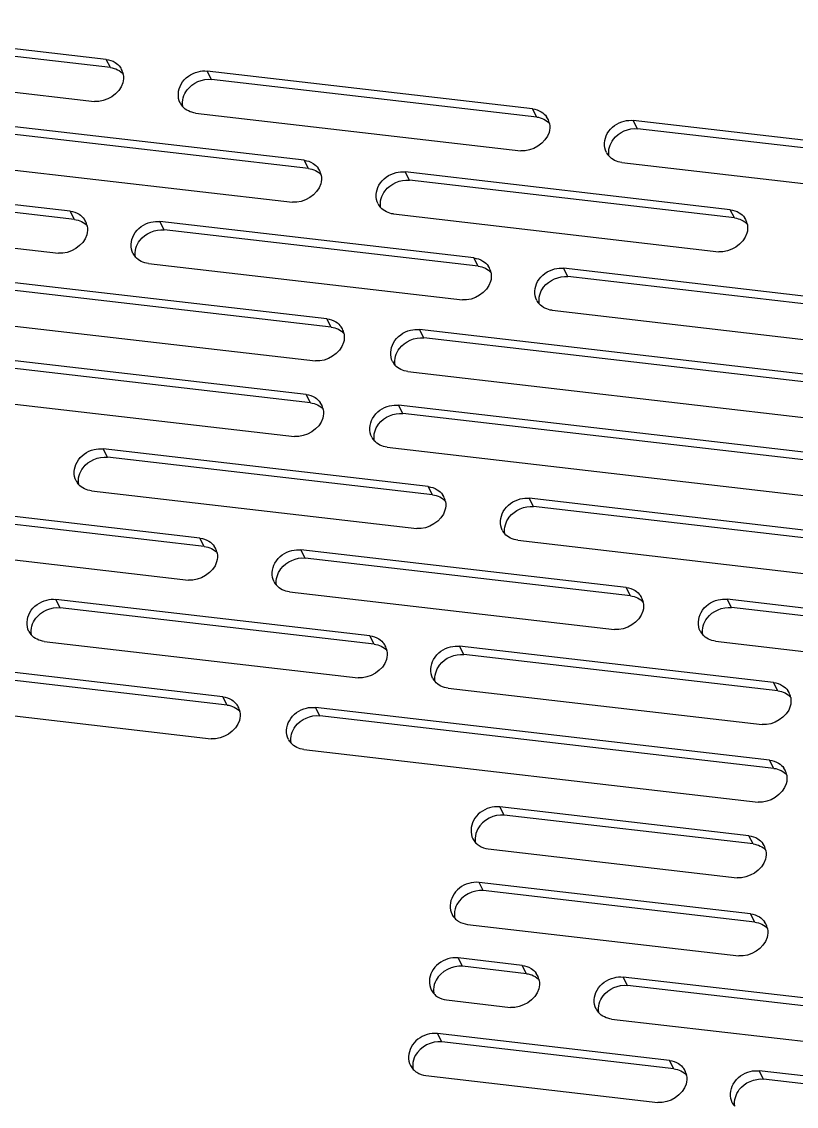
# Model space of a CAD drawing. Header units: millimetres. Extents: x -177 to 18421, y -5017 to 3255.
# Drawn here: x 13233.73 to 13249.96, y 1990.91 to 2013.64 of the extents above; entities that cross this region are included whole.
import ezdxf

# ---------------------------------------------------------------- set-up
doc = ezdxf.new("R2010")
doc.units = ezdxf.units.MM
doc.header["$LTSCALE"] = 46.255
doc.layers.get('0').update_dxf_attribs({"linetype": 'CONTINUOUS'})

msp = doc.modelspace()

# ---------------------------------------------------------------- linework, layer by layer
at = {"color": 7, "linetype": 'Continuous'}
for p, q in [((13235.502, 2012.852), (13228.686, 2013.642)), ((13228.444, 2012.762), (13235.26, 2011.972)), ((13235.592, 2012.679), (13235.502, 2012.852)), ((13244.434, 2011.817), (13237.618, 2012.607)), ((13237.708, 2012.434), (13237.618, 2012.607)), ((13244.524, 2011.644), (13244.434, 2011.817)), ((13237.375, 2011.727), (13244.191, 2010.937)), ((13253.365, 2010.782), (13246.549, 2011.572)), ((13246.639, 2011.399), (13246.549, 2011.572)), ((13239.649, 2010.737), (13232.833, 2011.527)), ((13232.591, 2010.647), (13239.407, 2009.857)), ((13239.739, 2010.564), (13239.649, 2010.737)), ((13246.307, 2010.692), (13253.123, 2009.902)), ((13234.748, 2009.671), (13228.167, 2010.434)), ((13248.581, 2009.702), (13241.765, 2010.492)), ((13241.855, 2010.319), (13241.765, 2010.492)), ((13227.924, 2009.554), (13234.505, 2008.791)), ((13234.837, 2009.498), (13234.748, 2009.671)), ((13241.522, 2009.612), (13248.338, 2008.822)), ((13248.671, 2009.529), (13248.581, 2009.702)), ((13243.209, 2008.69), (13236.628, 2009.453)), ((13236.718, 2009.28), (13236.628, 2009.453)), ((13243.299, 2008.517), (13243.209, 2008.69)), ((13240.128, 2007.413), (13230.61, 2008.516)), ((13236.386, 2008.573), (13242.966, 2007.811)), ((13251.67, 2007.71), (13245.089, 2008.473)), ((13245.179, 2008.299), (13245.089, 2008.473)), ((13230.367, 2007.636), (13239.886, 2006.533)), ((13244.847, 2007.593), (13251.428, 2006.83)), ((13240.218, 2007.24), (13240.128, 2007.413)), ((13251.586, 2006.085), (13242.068, 2007.188)), ((13242.157, 2007.015), (13242.068, 2007.188)), ((13239.692, 2005.829), (13230.173, 2006.932)), ((13241.825, 2006.308), (13251.344, 2005.205)), ((13229.931, 2006.052), (13239.45, 2004.949)), ((13239.782, 2005.656), (13239.692, 2005.829)), ((13251.15, 2004.501), (13241.631, 2005.604)), ((13241.721, 2005.431), (13241.631, 2005.604)), ((13242.253, 2003.898), (13235.437, 2004.688)), ((13235.527, 2004.514), (13235.437, 2004.688)), ((13241.389, 2004.725), (13250.908, 2003.621)), ((13242.343, 2003.725), (13242.253, 2003.898)), ((13237.468, 2002.818), (13230.652, 2003.608)), ((13235.194, 2003.808), (13242.01, 2003.018)), ((13251.184, 2002.863), (13244.368, 2003.653)), ((13244.458, 2003.48), (13244.368, 2003.653)), ((13230.41, 2002.728), (13237.226, 2001.938)), ((13237.558, 2002.645), (13237.468, 2002.818)), ((13244.126, 2002.773), (13250.942, 2001.983)), ((13246.4, 2001.783), (13239.584, 2002.573)), ((13239.674, 2002.4), (13239.584, 2002.573)), ((13246.49, 2001.61), (13246.4, 2001.783)), ((13239.341, 2001.693), (13246.157, 2000.903)), ((13241.028, 2000.771), (13234.447, 2001.534)), ((13234.537, 2001.36), (13234.447, 2001.534)), ((13255.331, 2000.748), (13248.515, 2001.538)), ((13248.605, 2001.365), (13248.515, 2001.538)), ((13234.205, 2000.654), (13240.785, 1999.891)), ((13241.118, 2000.598), (13241.028, 2000.771)), ((13248.273, 2000.658), (13255.089, 1999.868)), ((13237.947, 1999.494), (13228.429, 2000.597)), ((13249.489, 1999.791), (13242.908, 2000.553)), ((13242.998, 2000.38), (13242.908, 2000.553)), ((13249.579, 1999.617), (13249.489, 1999.791)), ((13228.186, 1999.717), (13237.705, 1998.614)), ((13242.666, 1999.673), (13249.247, 1998.911)), ((13238.037, 1999.32), (13237.947, 1999.494)), ((13249.405, 1998.166), (13239.887, 1999.269)), ((13239.976, 1999.096), (13239.887, 1999.269)), ((13239.644, 1998.389), (13249.163, 1997.286)), ((13249.495, 1997.993), (13249.405, 1998.166)), ((13248.969, 1996.582), (13243.751, 1997.187)), ((13243.841, 1997.013), (13243.751, 1997.187)), ((13249.059, 1996.409), (13248.969, 1996.582)), ((13243.509, 1996.307), (13248.727, 1995.702)), ((13249.003, 1994.944), (13243.315, 1995.603)), ((13243.405, 1995.43), (13243.315, 1995.603)), ((13249.093, 1994.77), (13249.003, 1994.944)), ((13243.073, 1994.723), (13248.761, 1994.064)), ((13244.219, 1993.864), (13242.879, 1994.019)), ((13242.969, 1993.846), (13242.879, 1994.019)), ((13244.309, 1993.69), (13244.219, 1993.864)), ((13253.15, 1992.829), (13246.334, 1993.619)), ((13246.424, 1993.445), (13246.334, 1993.619)), ((13242.637, 1993.139), (13243.976, 1992.984)), ((13246.092, 1992.739), (13252.908, 1991.949)), ((13247.308, 1991.871), (13242.443, 1992.435)), ((13242.533, 1992.262), (13242.443, 1992.435)), ((13247.398, 1991.698), (13247.308, 1991.871)), ((13242.201, 1991.555), (13247.066, 1990.992)), ((13255.769, 1990.891), (13249.188, 1991.654)), ((13249.278, 1991.48), (13249.188, 1991.654))]:
    msp.add_line(p, q, dxfattribs=at)
at = {"color": 3, "linetype": 'Continuous'}
for p, q in [((13235.592, 2012.679), (13228.776, 2013.469)), ((13244.524, 2011.644), (13237.708, 2012.434)), ((13239.739, 2010.564), (13232.923, 2011.354)), ((13253.455, 2010.609), (13246.639, 2011.399)), ((13234.837, 2009.498), (13228.256, 2010.26)), ((13248.671, 2009.529), (13241.855, 2010.319)), ((13243.299, 2008.517), (13236.718, 2009.28)), ((13240.218, 2007.24), (13230.699, 2008.343)), ((13251.76, 2007.537), (13245.179, 2008.299)), ((13251.676, 2005.912), (13242.157, 2007.015)), ((13239.782, 2005.656), (13230.263, 2006.759)), ((13251.24, 2004.328), (13241.721, 2005.431)), ((13242.343, 2003.725), (13235.527, 2004.514)), ((13237.558, 2002.645), (13230.742, 2003.434)), ((13251.274, 2002.69), (13244.458, 2003.48)), ((13246.49, 2001.61), (13239.674, 2002.4)), ((13241.118, 2000.598), (13234.537, 2001.36)), ((13255.421, 2000.575), (13248.605, 2001.365)), ((13238.037, 1999.32), (13228.518, 2000.423)), ((13249.579, 1999.617), (13242.998, 2000.38)), ((13249.495, 1997.993), (13239.976, 1999.096)), ((13249.059, 1996.409), (13243.841, 1997.013)), ((13249.093, 1994.77), (13243.405, 1995.43)), ((13244.309, 1993.69), (13242.969, 1993.846)), ((13253.24, 1992.655), (13246.424, 1993.445)), ((13247.398, 1991.698), (13242.533, 1992.262)), ((13255.859, 1990.718), (13249.278, 1991.48))]:
    msp.add_line(p, q, dxfattribs=at)
at = {"color": 7, "linetype": 'Continuous'}
for centre, radius, start, end in [((13235.501, 2012.475), 0.365, 27.4056, 35.1828), ((13235.495, 2012.472), 0.372, 10.3285, 27.3353), ((13237.377, 2012.105), 0.365, 207.4056, 215.1828), ((13237.379, 2012.107), 0.368, 215.202, 221.3403), ((13244.433, 2011.44), 0.365, 27.4056, 35.1828), ((13244.426, 2011.437), 0.372, 10.3285, 27.3353), ((13246.308, 2011.07), 0.365, 207.4056, 215.1828), ((13246.311, 2011.072), 0.368, 215.202, 221.3403), ((13239.648, 2010.36), 0.365, 27.4056, 35.1828), ((13239.642, 2010.357), 0.372, 10.3285, 27.3353), ((13241.524, 2009.99), 0.365, 207.4056, 215.1828), ((13241.526, 2009.992), 0.368, 215.202, 221.3403), ((13248.58, 2009.325), 0.365, 27.4056, 35.1828), ((13234.746, 2009.293), 0.365, 27.4056, 35.1828), ((13234.74, 2009.29), 0.372, 10.3285, 27.3353), ((13248.573, 2009.322), 0.372, 10.3285, 27.3353), ((13236.387, 2008.951), 0.365, 207.4056, 215.1828), ((13236.389, 2008.953), 0.368, 215.202, 221.3403), ((13243.208, 2008.313), 0.365, 27.4056, 35.1828), ((13243.201, 2008.31), 0.372, 10.3285, 27.3353), ((13244.848, 2007.97), 0.365, 207.4056, 215.1828), ((13244.851, 2007.972), 0.368, 215.202, 221.3403), ((13240.127, 2007.036), 0.365, 27.4056, 35.1828), ((13240.121, 2007.033), 0.372, 10.3285, 27.3353), ((13241.826, 2006.686), 0.365, 207.4056, 215.1828), ((13241.829, 2006.688), 0.368, 215.202, 221.3403), ((13239.691, 2005.452), 0.365, 27.4056, 35.1828), ((13239.684, 2005.449), 0.372, 10.3285, 27.3353), ((13241.39, 2005.102), 0.365, 207.4056, 215.1828), ((13241.393, 2005.104), 0.368, 215.202, 221.3403), ((13235.196, 2004.185), 0.365, 207.4056, 215.1828), ((13235.198, 2004.187), 0.368, 215.202, 221.3403), ((13242.252, 2003.521), 0.365, 27.4056, 35.1828), ((13242.245, 2003.518), 0.372, 10.3285, 27.3353), ((13244.127, 2003.15), 0.365, 207.4056, 215.1828), ((13244.13, 2003.153), 0.368, 215.202, 221.3403), ((13237.467, 2002.441), 0.365, 27.4056, 35.1828), ((13237.461, 2002.438), 0.372, 10.3285, 27.3353), ((13239.343, 2002.07), 0.365, 207.4056, 215.1828), ((13239.345, 2002.073), 0.368, 215.202, 221.3403), ((13246.399, 2001.406), 0.365, 27.4056, 35.1828), ((13246.392, 2001.403), 0.372, 10.3285, 27.3353), ((13248.274, 2001.036), 0.365, 207.4056, 215.1828), ((13234.206, 2001.031), 0.365, 207.4056, 215.1828), ((13234.208, 2001.033), 0.368, 215.202, 221.3403), ((13248.277, 2001.038), 0.368, 215.202, 221.3403), ((13241.027, 2000.394), 0.365, 27.4056, 35.1828), ((13241.02, 2000.391), 0.372, 10.3285, 27.3353), ((13242.667, 2000.051), 0.365, 207.4056, 215.1828), ((13242.67, 2000.053), 0.368, 215.202, 221.3403), ((13249.488, 1999.413), 0.365, 27.4056, 35.1828), ((13249.481, 1999.41), 0.372, 10.3285, 27.3353), ((13237.946, 1999.116), 0.365, 27.4056, 35.1828), ((13237.94, 1999.113), 0.372, 10.3285, 27.3353), ((13239.645, 1998.767), 0.365, 207.4056, 215.1828), ((13239.648, 1998.769), 0.368, 215.202, 221.3403), ((13249.404, 1997.789), 0.365, 27.4056, 35.1828), ((13249.398, 1997.786), 0.372, 10.3285, 27.3353), ((13243.512, 1996.686), 0.367, 207.4263, 223.0838), ((13243.526, 1996.699), 0.386, 223.076, 237.2182), ((13248.968, 1996.205), 0.365, 27.4056, 35.1828), ((13248.961, 1996.202), 0.372, 10.3285, 27.3353), ((13243.076, 1995.102), 0.367, 207.4263, 223.0838), ((13243.09, 1995.115), 0.386, 223.076, 237.2182), ((13249.002, 1994.566), 0.365, 27.4056, 35.1828), ((13248.995, 1994.563), 0.372, 10.3285, 27.3353), ((13244.218, 1993.486), 0.365, 27.4056, 35.1828), ((13244.211, 1993.483), 0.372, 10.3285, 27.3353), ((13242.64, 1993.518), 0.367, 207.4263, 223.0838), ((13242.654, 1993.531), 0.386, 223.076, 237.2182), ((13246.093, 1993.116), 0.365, 207.4056, 215.1828), ((13246.096, 1993.118), 0.368, 215.202, 221.3403), ((13242.204, 1991.934), 0.367, 207.4263, 223.0838), ((13242.218, 1991.947), 0.386, 223.076, 237.2182), ((13247.307, 1991.494), 0.365, 27.4056, 35.1828), ((13247.3, 1991.491), 0.372, 10.3285, 27.3353), ((13248.947, 1991.151), 0.365, 207.4056, 215.1828), ((13248.95, 1991.153), 0.368, 215.202, 221.3403)]:
    msp.add_arc(centre, radius, start, end, dxfattribs=at)
at = {"color": 3, "linetype": 'Continuous'}
for centre in [(13243.622, 1996.517), (13243.186, 1994.933), (13242.75, 1993.349), (13242.314, 1991.765)]:
    msp.add_arc(centre, 0.388, 178.3569, 191.4188, dxfattribs=at)
at = {"color": 7, "linetype": 'Continuous'}
for points in [[(13235.502, 2012.852), (13235.568, 2012.845), (13235.634, 2012.823), (13235.69, 2012.788)], [(13235.69, 2012.788), (13235.732, 2012.761), (13235.77, 2012.726), (13235.799, 2012.685)], [(13235.861, 2012.538), (13235.871, 2012.479), (13235.867, 2012.416), (13235.851, 2012.358)], [(13237.429, 2012.594), (13237.49, 2012.61), (13237.555, 2012.614), (13237.618, 2012.607)], [(13235.851, 2012.358), (13235.789, 2012.131), (13235.494, 2011.945), (13235.26, 2011.972)], [(13237.375, 2011.727), (13237.275, 2011.739), (13237.17, 2011.787), (13237.103, 2011.864)], [(13244.434, 2011.817), (13244.499, 2011.81), (13244.565, 2011.788), (13244.621, 2011.753)], [(13244.621, 2011.753), (13244.664, 2011.726), (13244.702, 2011.691), (13244.731, 2011.65)], [(13246.36, 2011.56), (13246.421, 2011.575), (13246.486, 2011.579), (13246.549, 2011.572)], [(13244.792, 2011.504), (13244.803, 2011.444), (13244.799, 2011.381), (13244.783, 2011.323)], [(13244.783, 2011.323), (13244.72, 2011.096), (13244.425, 2010.91), (13244.191, 2010.937)], [(13239.649, 2010.737), (13239.715, 2010.73), (13239.781, 2010.708), (13239.837, 2010.673)], [(13239.837, 2010.673), (13239.879, 2010.646), (13239.917, 2010.611), (13239.946, 2010.57)], [(13246.307, 2010.692), (13246.206, 2010.704), (13246.101, 2010.752), (13246.034, 2010.829)], [(13240.008, 2010.424), (13240.018, 2010.364), (13240.014, 2010.301), (13239.998, 2010.243)], [(13241.576, 2010.48), (13241.637, 2010.495), (13241.702, 2010.499), (13241.765, 2010.492)], [(13239.998, 2010.243), (13239.936, 2010.016), (13239.641, 2009.83), (13239.407, 2009.857)], [(13241.522, 2009.612), (13241.422, 2009.624), (13241.317, 2009.672), (13241.25, 2009.749)], [(13234.748, 2009.671), (13234.813, 2009.663), (13234.879, 2009.642), (13234.935, 2009.607)], [(13234.935, 2009.607), (13234.977, 2009.58), (13235.016, 2009.545), (13235.044, 2009.504)], [(13248.581, 2009.702), (13248.646, 2009.695), (13248.712, 2009.673), (13248.768, 2009.638)], [(13248.768, 2009.638), (13248.811, 2009.611), (13248.849, 2009.576), (13248.878, 2009.535)], [(13235.106, 2009.357), (13235.116, 2009.298), (13235.112, 2009.235), (13235.096, 2009.177)], [(13236.439, 2009.44), (13236.5, 2009.455), (13236.565, 2009.46), (13236.628, 2009.453)], [(13248.939, 2009.389), (13248.95, 2009.329), (13248.946, 2009.266), (13248.93, 2009.208)], [(13235.096, 2009.177), (13235.034, 2008.95), (13234.739, 2008.764), (13234.505, 2008.791)], [(13248.93, 2009.208), (13248.867, 2008.981), (13248.572, 2008.795), (13248.338, 2008.822)], [(13236.386, 2008.573), (13236.285, 2008.585), (13236.18, 2008.633), (13236.113, 2008.71)], [(13243.209, 2008.69), (13243.274, 2008.683), (13243.34, 2008.661), (13243.396, 2008.626)], [(13243.396, 2008.626), (13243.439, 2008.6), (13243.477, 2008.564), (13243.506, 2008.523)], [(13243.567, 2008.377), (13243.578, 2008.317), (13243.574, 2008.254), (13243.558, 2008.196)], [(13244.9, 2008.46), (13244.961, 2008.475), (13245.026, 2008.48), (13245.089, 2008.473)], [(13243.558, 2008.196), (13243.495, 2007.969), (13243.2, 2007.783), (13242.966, 2007.811)], [(13244.847, 2007.593), (13244.746, 2007.604), (13244.641, 2007.653), (13244.574, 2007.729)], [(13240.128, 2007.413), (13240.194, 2007.405), (13240.26, 2007.384), (13240.316, 2007.349)], [(13240.316, 2007.349), (13240.358, 2007.322), (13240.396, 2007.287), (13240.425, 2007.246)], [(13240.487, 2007.099), (13240.497, 2007.04), (13240.493, 2006.977), (13240.477, 2006.919)], [(13241.878, 2007.176), (13241.94, 2007.191), (13242.005, 2007.196), (13242.068, 2007.188)], [(13240.477, 2006.919), (13240.415, 2006.692), (13240.12, 2006.506), (13239.886, 2006.533)], [(13241.825, 2006.308), (13241.724, 2006.32), (13241.62, 2006.369), (13241.553, 2006.445)], [(13239.692, 2005.829), (13239.758, 2005.822), (13239.824, 2005.8), (13239.88, 2005.765)], [(13239.88, 2005.765), (13239.922, 2005.738), (13239.96, 2005.703), (13239.989, 2005.662)], [(13240.05, 2005.515), (13240.061, 2005.456), (13240.057, 2005.393), (13240.041, 2005.335)], [(13241.442, 2005.592), (13241.504, 2005.607), (13241.569, 2005.612), (13241.631, 2005.604)], [(13240.041, 2005.335), (13239.979, 2005.108), (13239.684, 2004.922), (13239.45, 2004.949)], [(13241.389, 2004.725), (13241.288, 2004.736), (13241.184, 2004.785), (13241.116, 2004.861)], [(13235.248, 2004.675), (13235.309, 2004.69), (13235.374, 2004.695), (13235.437, 2004.688)], [(13235.194, 2003.808), (13235.094, 2003.82), (13234.989, 2003.868), (13234.922, 2003.944)], [(13242.253, 2003.898), (13242.318, 2003.89), (13242.384, 2003.869), (13242.44, 2003.834)], [(13242.44, 2003.834), (13242.483, 2003.807), (13242.521, 2003.772), (13242.55, 2003.731)], [(13244.179, 2003.64), (13244.24, 2003.655), (13244.305, 2003.66), (13244.368, 2003.653)], [(13242.602, 2003.404), (13242.539, 2003.177), (13242.244, 2002.991), (13242.01, 2003.018)], [(13242.611, 2003.584), (13242.622, 2003.525), (13242.618, 2003.462), (13242.602, 2003.404)], [(13237.468, 2002.818), (13237.534, 2002.81), (13237.6, 2002.789), (13237.656, 2002.754)], [(13237.656, 2002.754), (13237.698, 2002.727), (13237.736, 2002.692), (13237.765, 2002.651)], [(13244.126, 2002.773), (13244.025, 2002.785), (13243.92, 2002.833), (13243.853, 2002.909)], [(13237.827, 2002.504), (13237.837, 2002.445), (13237.833, 2002.382), (13237.817, 2002.324)], [(13239.395, 2002.56), (13239.456, 2002.575), (13239.521, 2002.58), (13239.584, 2002.573)], [(13237.817, 2002.324), (13237.755, 2002.097), (13237.46, 2001.911), (13237.226, 2001.938)], [(13239.341, 2001.693), (13239.241, 2001.705), (13239.136, 2001.753), (13239.069, 2001.829)], [(13246.4, 2001.783), (13246.465, 2001.776), (13246.531, 2001.754), (13246.587, 2001.719)], [(13246.587, 2001.719), (13246.63, 2001.692), (13246.668, 2001.657), (13246.697, 2001.616)], [(13234.258, 2001.521), (13234.319, 2001.536), (13234.384, 2001.541), (13234.447, 2001.534)], [(13246.758, 2001.469), (13246.769, 2001.41), (13246.765, 2001.347), (13246.749, 2001.289)], [(13248.326, 2001.525), (13248.387, 2001.54), (13248.452, 2001.545), (13248.515, 2001.538)], [(13246.749, 2001.289), (13246.686, 2001.062), (13246.391, 2000.876), (13246.157, 2000.903)], [(13234.205, 2000.654), (13234.104, 2000.666), (13233.999, 2000.714), (13233.932, 2000.79)], [(13241.028, 2000.771), (13241.093, 2000.764), (13241.159, 2000.742), (13241.215, 2000.707)], [(13241.215, 2000.707), (13241.258, 2000.68), (13241.296, 2000.645), (13241.325, 2000.604)], [(13248.273, 2000.658), (13248.172, 2000.67), (13248.067, 2000.718), (13248, 2000.795)], [(13241.386, 2000.457), (13241.397, 2000.398), (13241.393, 2000.335), (13241.377, 2000.277)], [(13242.719, 2000.541), (13242.78, 2000.556), (13242.845, 2000.561), (13242.908, 2000.553)], [(13241.377, 2000.277), (13241.314, 2000.05), (13241.019, 1999.864), (13240.785, 1999.891)], [(13242.666, 1999.673), (13242.565, 1999.685), (13242.46, 1999.734), (13242.393, 1999.81)], [(13249.489, 1999.791), (13249.555, 1999.783), (13249.621, 1999.762), (13249.676, 1999.726)], [(13249.676, 1999.726), (13249.719, 1999.7), (13249.757, 1999.664), (13249.786, 1999.623)], [(13237.947, 1999.494), (13238.013, 1999.486), (13238.079, 1999.465), (13238.135, 1999.429)], [(13238.135, 1999.429), (13238.177, 1999.403), (13238.215, 1999.367), (13238.244, 1999.326)], [(13239.697, 1999.256), (13239.759, 1999.271), (13239.824, 1999.276), (13239.887, 1999.269)], [(13249.838, 1999.296), (13249.776, 1999.069), (13249.48, 1998.884), (13249.247, 1998.911)], [(13249.847, 1999.477), (13249.858, 1999.418), (13249.854, 1999.354), (13249.838, 1999.296)], [(13238.306, 1999.18), (13238.316, 1999.121), (13238.312, 1999.057), (13238.296, 1998.999)], [(13238.296, 1998.999), (13238.234, 1998.773), (13237.939, 1998.587), (13237.705, 1998.614)], [(13239.644, 1998.389), (13239.543, 1998.401), (13239.439, 1998.449), (13239.372, 1998.526)], [(13249.405, 1998.166), (13249.471, 1998.158), (13249.537, 1998.137), (13249.593, 1998.102)], [(13249.593, 1998.102), (13249.635, 1998.075), (13249.673, 1998.04), (13249.702, 1997.999)], [(13249.764, 1997.852), (13249.774, 1997.793), (13249.77, 1997.73), (13249.754, 1997.672)], [(13249.754, 1997.672), (13249.692, 1997.445), (13249.397, 1997.259), (13249.163, 1997.286)], [(13243.751, 1997.187), (13243.68, 1997.195), (13243.605, 1997.187), (13243.536, 1997.167)], [(13248.969, 1996.582), (13249.035, 1996.575), (13249.101, 1996.553), (13249.157, 1996.518)], [(13243.317, 1996.374), (13243.374, 1996.337), (13243.442, 1996.315), (13243.509, 1996.307)], [(13249.157, 1996.518), (13249.199, 1996.491), (13249.237, 1996.456), (13249.266, 1996.415)], [(13249.327, 1996.268), (13249.338, 1996.209), (13249.334, 1996.146), (13249.318, 1996.088)], [(13249.318, 1996.088), (13249.256, 1995.861), (13248.961, 1995.675), (13248.727, 1995.702)], [(13243.315, 1995.603), (13243.243, 1995.611), (13243.169, 1995.604), (13243.099, 1995.583)], [(13242.881, 1994.79), (13242.938, 1994.753), (13243.006, 1994.731), (13243.073, 1994.723)], [(13249.003, 1994.944), (13249.069, 1994.936), (13249.135, 1994.915), (13249.19, 1994.88)], [(13249.19, 1994.88), (13249.233, 1994.853), (13249.271, 1994.817), (13249.3, 1994.776)], [(13249.361, 1994.63), (13249.372, 1994.571), (13249.368, 1994.508), (13249.352, 1994.449)], [(13249.352, 1994.449), (13249.29, 1994.223), (13248.994, 1994.037), (13248.761, 1994.064)], [(13242.879, 1994.019), (13242.807, 1994.027), (13242.732, 1994.02), (13242.663, 1993.999)], [(13244.219, 1993.864), (13244.284, 1993.856), (13244.35, 1993.835), (13244.406, 1993.8)], [(13244.406, 1993.8), (13244.449, 1993.773), (13244.487, 1993.737), (13244.516, 1993.697)], [(13246.145, 1993.606), (13246.206, 1993.621), (13246.271, 1993.626), (13246.334, 1993.619)], [(13244.568, 1993.369), (13244.505, 1993.143), (13244.21, 1992.957), (13243.976, 1992.984)], [(13244.577, 1993.55), (13244.588, 1993.491), (13244.584, 1993.428), (13244.568, 1993.369)], [(13242.445, 1993.206), (13242.502, 1993.17), (13242.569, 1993.147), (13242.637, 1993.139)], [(13246.092, 1992.739), (13245.991, 1992.751), (13245.886, 1992.799), (13245.819, 1992.875)], [(13242.443, 1992.435), (13242.371, 1992.444), (13242.296, 1992.436), (13242.227, 1992.415)], [(13247.308, 1991.871), (13247.374, 1991.864), (13247.44, 1991.842), (13247.495, 1991.807)], [(13247.495, 1991.807), (13247.538, 1991.781), (13247.576, 1991.745), (13247.605, 1991.704)], [(13242.009, 1991.623), (13242.066, 1991.586), (13242.133, 1991.563), (13242.201, 1991.555)], [(13247.666, 1991.558), (13247.677, 1991.498), (13247.673, 1991.435), (13247.657, 1991.377)], [(13248.999, 1991.641), (13249.061, 1991.656), (13249.126, 1991.661), (13249.188, 1991.654)], [(13247.657, 1991.377), (13247.595, 1991.15), (13247.299, 1990.965), (13247.066, 1990.992)]]:
    msp.add_open_spline(points, degree=3, dxfattribs=at)
at = {"color": 3, "linetype": 'Continuous'}
for points in [[(13235.592, 2012.679), (13235.693, 2012.667), (13235.798, 2012.619), (13235.865, 2012.542)], [(13237.199, 2012.212), (13237.31, 2012.36), (13237.524, 2012.455), (13237.708, 2012.434)], [(13237.107, 2011.868), (13237.096, 2011.927), (13237.1, 2011.99), (13237.116, 2012.048)], [(13237.116, 2012.048), (13237.133, 2012.107), (13237.162, 2012.164), (13237.199, 2012.212)], [(13244.524, 2011.644), (13244.625, 2011.632), (13244.729, 2011.584), (13244.796, 2011.507)], [(13246.13, 2011.177), (13246.242, 2011.325), (13246.455, 2011.42), (13246.639, 2011.399)], [(13246.048, 2011.013), (13246.064, 2011.072), (13246.093, 2011.129), (13246.13, 2011.177)], [(13246.039, 2010.833), (13246.028, 2010.892), (13246.032, 2010.955), (13246.048, 2011.013)], [(13239.739, 2010.564), (13239.84, 2010.552), (13239.945, 2010.504), (13240.012, 2010.427)], [(13241.346, 2010.097), (13241.457, 2010.245), (13241.671, 2010.34), (13241.855, 2010.319)], [(13241.263, 2009.933), (13241.28, 2009.992), (13241.309, 2010.049), (13241.346, 2010.097)], [(13241.254, 2009.753), (13241.243, 2009.812), (13241.247, 2009.875), (13241.263, 2009.933)], [(13248.671, 2009.529), (13248.772, 2009.517), (13248.876, 2009.469), (13248.943, 2009.392)], [(13234.837, 2009.498), (13234.938, 2009.486), (13235.043, 2009.437), (13235.11, 2009.361)], [(13236.209, 2009.058), (13236.32, 2009.206), (13236.534, 2009.301), (13236.718, 2009.28)], [(13236.126, 2008.894), (13236.143, 2008.953), (13236.172, 2009.01), (13236.209, 2009.058)], [(13236.117, 2008.713), (13236.106, 2008.773), (13236.11, 2008.836), (13236.126, 2008.894)], [(13243.299, 2008.517), (13243.4, 2008.505), (13243.504, 2008.457), (13243.571, 2008.381)], [(13244.67, 2008.078), (13244.782, 2008.225), (13244.995, 2008.32), (13245.179, 2008.299)], [(13244.579, 2007.733), (13244.568, 2007.792), (13244.572, 2007.856), (13244.588, 2007.914)], [(13244.588, 2007.914), (13244.604, 2007.973), (13244.633, 2008.029), (13244.67, 2008.078)], [(13240.218, 2007.24), (13240.319, 2007.228), (13240.424, 2007.179), (13240.491, 2007.103)], [(13241.648, 2006.794), (13241.76, 2006.941), (13241.974, 2007.036), (13242.157, 2007.015)], [(13241.566, 2006.629), (13241.582, 2006.688), (13241.611, 2006.745), (13241.648, 2006.794)], [(13241.557, 2006.449), (13241.546, 2006.508), (13241.55, 2006.571), (13241.566, 2006.629)], [(13239.782, 2005.656), (13239.883, 2005.644), (13239.988, 2005.596), (13240.055, 2005.519)], [(13241.212, 2005.21), (13241.324, 2005.357), (13241.537, 2005.452), (13241.721, 2005.431)], [(13241.13, 2005.046), (13241.146, 2005.105), (13241.175, 2005.161), (13241.212, 2005.21)], [(13241.121, 2004.865), (13241.11, 2004.924), (13241.114, 2004.987), (13241.13, 2005.046)], [(13235.018, 2004.293), (13235.129, 2004.441), (13235.343, 2004.536), (13235.527, 2004.514)], [(13234.935, 2004.129), (13234.952, 2004.188), (13234.981, 2004.244), (13235.018, 2004.293)], [(13234.926, 2003.948), (13234.915, 2004.008), (13234.919, 2004.071), (13234.935, 2004.129)], [(13242.343, 2003.725), (13242.444, 2003.713), (13242.548, 2003.664), (13242.615, 2003.588)], [(13243.949, 2003.258), (13244.061, 2003.406), (13244.274, 2003.501), (13244.458, 2003.48)], [(13243.867, 2003.094), (13243.883, 2003.153), (13243.912, 2003.209), (13243.949, 2003.258)], [(13243.858, 2002.913), (13243.847, 2002.973), (13243.851, 2003.036), (13243.867, 2003.094)], [(13237.558, 2002.645), (13237.659, 2002.633), (13237.764, 2002.584), (13237.831, 2002.508)], [(13239.165, 2002.178), (13239.276, 2002.326), (13239.49, 2002.421), (13239.674, 2002.4)], [(13239.073, 2001.833), (13239.062, 2001.893), (13239.066, 2001.956), (13239.082, 2002.014)], [(13239.082, 2002.014), (13239.099, 2002.073), (13239.128, 2002.129), (13239.165, 2002.178)], [(13246.49, 2001.61), (13246.591, 2001.598), (13246.695, 2001.55), (13246.762, 2001.473)], [(13234.028, 2001.139), (13234.139, 2001.287), (13234.353, 2001.382), (13234.537, 2001.36)], [(13248.096, 2001.143), (13248.208, 2001.291), (13248.421, 2001.386), (13248.605, 2001.365)], [(13233.945, 2000.975), (13233.962, 2001.034), (13233.991, 2001.09), (13234.028, 2001.139)], [(13248.014, 2000.979), (13248.03, 2001.038), (13248.059, 2001.094), (13248.096, 2001.143)], [(13233.936, 2000.794), (13233.925, 2000.854), (13233.929, 2000.917), (13233.945, 2000.975)], [(13248.004, 2000.798), (13247.994, 2000.858), (13247.998, 2000.921), (13248.014, 2000.979)], [(13241.118, 2000.598), (13241.219, 2000.586), (13241.323, 2000.538), (13241.39, 2000.461)], [(13242.489, 2000.159), (13242.601, 2000.306), (13242.814, 2000.401), (13242.998, 2000.38)], [(13242.398, 1999.814), (13242.387, 1999.873), (13242.391, 1999.936), (13242.407, 1999.994)], [(13242.407, 1999.994), (13242.423, 2000.053), (13242.452, 2000.11), (13242.489, 2000.159)], [(13249.579, 1999.617), (13249.68, 1999.606), (13249.784, 1999.557), (13249.851, 1999.481)], [(13238.037, 1999.32), (13238.138, 1999.309), (13238.243, 1999.26), (13238.31, 1999.184)], [(13239.467, 1998.874), (13239.579, 1999.022), (13239.793, 1999.117), (13239.976, 1999.096)], [(13239.385, 1998.71), (13239.401, 1998.769), (13239.43, 1998.826), (13239.467, 1998.874)], [(13239.376, 1998.529), (13239.365, 1998.589), (13239.369, 1998.652), (13239.385, 1998.71)], [(13249.495, 1997.993), (13249.596, 1997.981), (13249.701, 1997.932), (13249.768, 1997.856)], [(13243.841, 1997.013), (13243.635, 1997.037), (13243.387, 1996.908), (13243.289, 1996.724)], [(13243.289, 1996.724), (13243.257, 1996.664), (13243.237, 1996.596), (13243.235, 1996.528)], [(13249.059, 1996.409), (13249.16, 1996.397), (13249.265, 1996.349), (13249.332, 1996.272)], [(13243.405, 1995.43), (13243.199, 1995.453), (13242.951, 1995.324), (13242.853, 1995.141)], [(13242.853, 1995.141), (13242.821, 1995.081), (13242.801, 1995.012), (13242.799, 1994.944)], [(13249.093, 1994.77), (13249.194, 1994.759), (13249.298, 1994.71), (13249.365, 1994.634)], [(13242.969, 1993.846), (13242.762, 1993.87), (13242.514, 1993.74), (13242.416, 1993.557)], [(13244.309, 1993.69), (13244.41, 1993.679), (13244.514, 1993.63), (13244.581, 1993.554)], [(13242.416, 1993.557), (13242.384, 1993.497), (13242.364, 1993.428), (13242.362, 1993.36)], [(13245.915, 1993.224), (13246.027, 1993.372), (13246.24, 1993.467), (13246.424, 1993.445)], [(13245.833, 1993.06), (13245.849, 1993.119), (13245.878, 1993.175), (13245.915, 1993.224)], [(13245.823, 1992.879), (13245.813, 1992.939), (13245.817, 1993.002), (13245.833, 1993.06)], [(13242.533, 1992.262), (13242.326, 1992.286), (13242.078, 1992.156), (13241.98, 1991.973)], [(13241.98, 1991.973), (13241.948, 1991.913), (13241.928, 1991.844), (13241.926, 1991.776)], [(13247.398, 1991.698), (13247.499, 1991.686), (13247.603, 1991.638), (13247.67, 1991.562)], [(13248.769, 1991.259), (13248.881, 1991.406), (13249.094, 1991.501), (13249.278, 1991.48)], [(13248.678, 1990.914), (13248.667, 1990.973), (13248.671, 1991.037), (13248.687, 1991.095)], [(13248.687, 1991.095), (13248.703, 1991.154), (13248.732, 1991.21), (13248.769, 1991.259)]]:
    msp.add_open_spline(points, degree=3, dxfattribs=at)
at = {"color": 7, "linetype": 'Continuous'}
for points, knots in [([(13237.053, 2011.937), (13236.992, 2012.053), (13237.022, 2012.385), (13237.285, 2012.559), (13237.429, 2012.594)], [0, 0, 0, 0, 0.470525, 1, 1, 1, 1]), ([(13245.984, 2010.902), (13245.924, 2011.019), (13245.954, 2011.35), (13246.216, 2011.524), (13246.36, 2011.56)], [0, 0, 0, 0, 0.470525, 1, 1, 1, 1]), ([(13241.2, 2009.822), (13241.139, 2009.939), (13241.169, 2010.27), (13241.432, 2010.444), (13241.576, 2010.48)], [0, 0, 0, 0, 0.470525, 1, 1, 1, 1]), ([(13236.063, 2008.783), (13236.002, 2008.899), (13236.033, 2009.231), (13236.295, 2009.405), (13236.439, 2009.44)], [0, 0, 0, 0, 0.470525, 1, 1, 1, 1]), ([(13244.524, 2007.802), (13244.464, 2007.919), (13244.494, 2008.25), (13244.756, 2008.425), (13244.9, 2008.46)], [0, 0, 0, 0, 0.470525, 1, 1, 1, 1]), ([(13241.503, 2006.518), (13241.442, 2006.635), (13241.472, 2006.966), (13241.735, 2007.14), (13241.878, 2007.176)], [0, 0, 0, 0, 0.470525, 1, 1, 1, 1]), ([(13241.066, 2004.934), (13241.006, 2005.051), (13241.036, 2005.382), (13241.299, 2005.557), (13241.442, 2005.592)], [0, 0, 0, 0, 0.470525, 1, 1, 1, 1]), ([(13234.872, 2004.018), (13234.811, 2004.134), (13234.841, 2004.466), (13235.104, 2004.64), (13235.248, 2004.675)], [0, 0, 0, 0, 0.470525, 1, 1, 1, 1]), ([(13243.803, 2002.983), (13243.743, 2003.099), (13243.773, 2003.431), (13244.035, 2003.605), (13244.179, 2003.64)], [0, 0, 0, 0, 0.470525, 1, 1, 1, 1]), ([(13239.019, 2001.903), (13238.958, 2002.019), (13238.988, 2002.351), (13239.251, 2002.525), (13239.395, 2002.56)], [0, 0, 0, 0, 0.470525, 1, 1, 1, 1]), ([(13233.882, 2000.864), (13233.821, 2000.98), (13233.852, 2001.312), (13234.114, 2001.486), (13234.258, 2001.521)], [0, 0, 0, 0, 0.470525, 1, 1, 1, 1]), ([(13247.95, 2000.868), (13247.89, 2000.984), (13247.92, 2001.316), (13248.182, 2001.49), (13248.326, 2001.525)], [0, 0, 0, 0, 0.470525, 1, 1, 1, 1]), ([(13242.343, 1999.883), (13242.283, 2000), (13242.313, 2000.331), (13242.575, 2000.506), (13242.719, 2000.541)], [0, 0, 0, 0, 0.470525, 1, 1, 1, 1]), ([(13239.322, 1998.599), (13239.261, 1998.715), (13239.291, 1999.047), (13239.554, 1999.221), (13239.697, 1999.256)], [0, 0, 0, 0, 0.470525, 1, 1, 1, 1]), ([(13243.536, 1997.167), (13243.398, 1997.126), (13243.151, 1996.949), (13243.128, 1996.63), (13243.186, 1996.517)], [0, 0, 0, 0, 0.529359, 1, 1, 1, 1]), ([(13243.099, 1995.583), (13242.962, 1995.542), (13242.715, 1995.365), (13242.692, 1995.046), (13242.75, 1994.933)], [0, 0, 0, 0, 0.529359, 1, 1, 1, 1]), ([(13242.663, 1993.999), (13242.526, 1993.958), (13242.279, 1993.781), (13242.255, 1993.462), (13242.314, 1993.349)], [0, 0, 0, 0, 0.529359, 1, 1, 1, 1]), ([(13245.769, 1992.948), (13245.709, 1993.065), (13245.739, 1993.396), (13246.001, 1993.571), (13246.145, 1993.606)], [0, 0, 0, 0, 0.470525, 1, 1, 1, 1]), ([(13242.227, 1992.415), (13242.09, 1992.375), (13241.843, 1992.197), (13241.819, 1991.878), (13241.878, 1991.765)], [0, 0, 0, 0, 0.529359, 1, 1, 1, 1]), ([(13248.623, 1990.983), (13248.563, 1991.1), (13248.593, 1991.431), (13248.856, 1991.606), (13248.999, 1991.641)], [0, 0, 0, 0, 0.470525, 1, 1, 1, 1])]:
    msp.add_open_spline(points, degree=3, knots=knots, dxfattribs=at)

doc.saveas('drawing.dxf')
